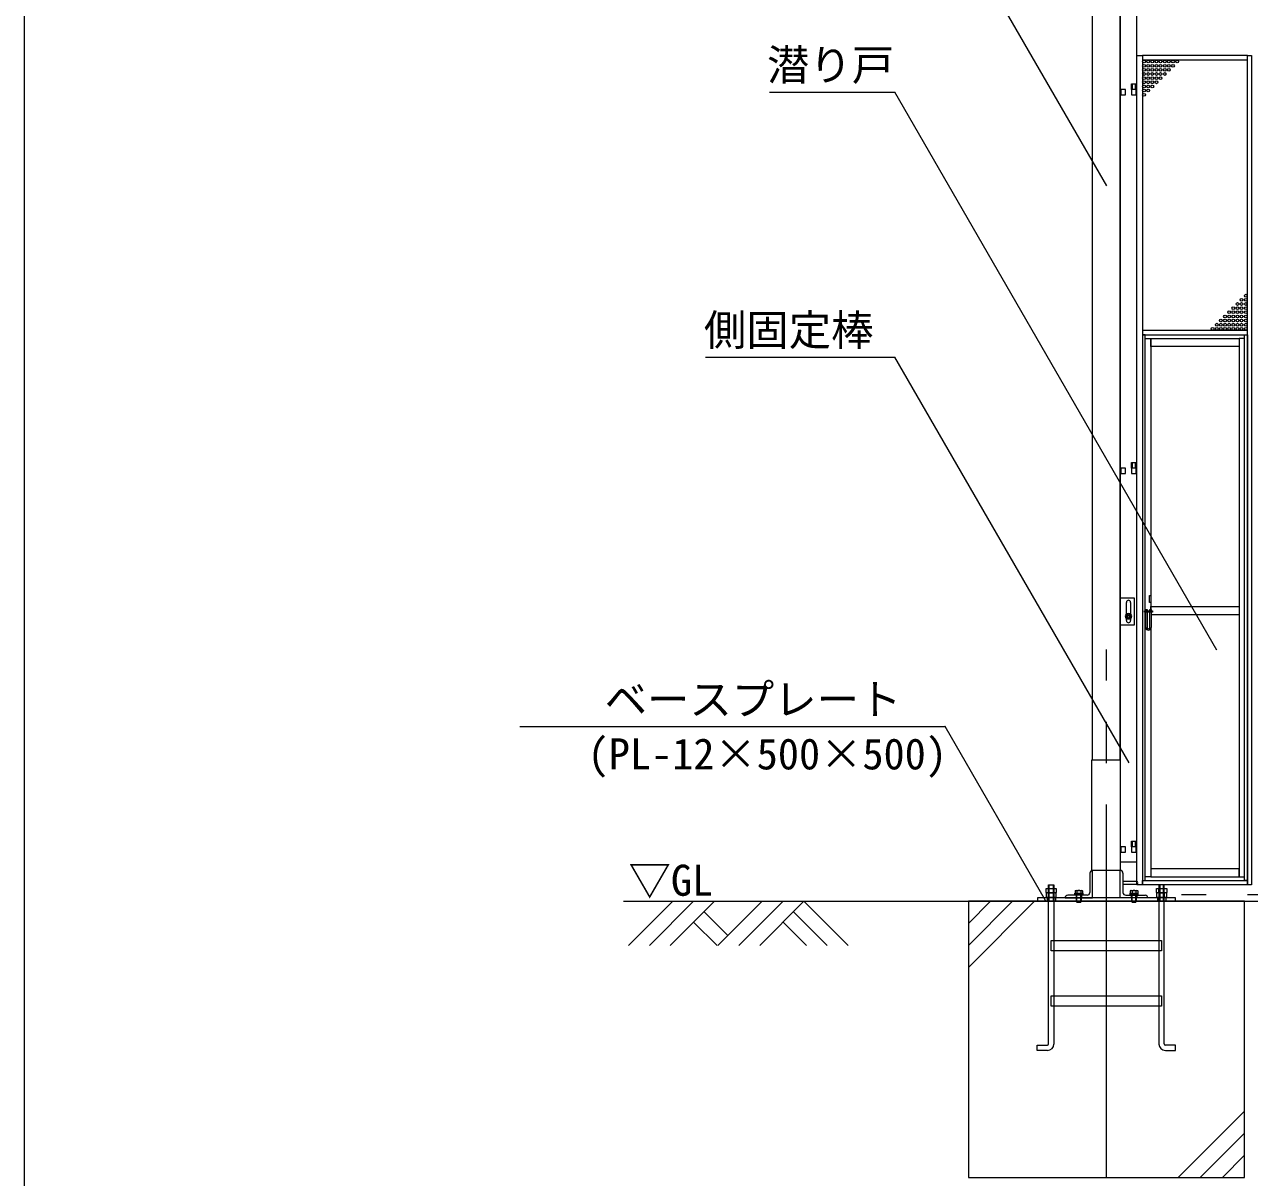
# Model space of a CAD drawing. Units: millimetres, scale not verified. Extents: x -30584 to 1616, y -23100 to 23100.
# Drawn here: x -30584 to -26146, y 4940 to 9116 of the extents above; entities that cross this region are included whole.
import ezdxf
from ezdxf.enums import TextEntityAlignment as Align

# ---------------------------------------------------------------- set-up
doc = ezdxf.new("R2010")
doc.units = ezdxf.units.MM
doc.header["$LTSCALE"] = 150
for name, pattern in [('CHAIN2', [12, 9, -1, 1, -1]), ('DASHED1', [1.8, 1.2, -0.6]), ('DOUBLE_CHAIN2', [12.8, 9, -1, 0.6, -0.6, 0.6, -1])]:
    doc.linetypes.add(name, pattern=pattern)
for name, color, linetype, lineweight in [('0-2_ACCG-3018', 7, 'Continuous', 18), ('0-5_ﾍﾞｰｽﾗｲﾝ', 5, 'Continuous', 18), ('0-6_ﾎﾞﾙﾄ類', 2, 'Continuous', 18), ('0-8_ﾜｲﾔｰﾛｰﾌﾟ', 7, 'DOUBLE_CHAIN2', 18), ('0-9_基礎工事用PCA大', 7, 'Continuous', 18), ('0-A_図面枠', 7, 'Continuous', 18), ('0-C_側固定棒', 7, 'Continuous', 18), ('0-E_大型柱', 7, 'Continuous', 18), ('1-5_通芯', 1, 'CHAIN2', 18), ('1-8_標準ﾊﾟﾈﾙ', 7, 'Continuous', 18), ('1-A_文字', 7, 'Continuous', 18)]:
    doc.layers.add(name, color=color, linetype=linetype, lineweight=lineweight)
doc.styles.add('ＭＳ ゴシック', font='')
doc.styles.get('ＭＳ ゴシック').set_extended_font_data('MS Gothic')

msp = doc.modelspace()

# ---------------------------------------------------------------- linework, layer by layer
at = {"layer": '0-2_ACCG-3018'}
for centre in [(-26527.9, 8981.5), (-26527.9, 8966.5), (-26512.9, 8981.5), (-26512.9, 8966.5), (-26497.9, 8981.5), (-26497.9, 8966.5), (-26482.9, 8981.5), (-26482.9, 8966.5), (-26467.9, 8981.5), (-26467.9, 8966.5), (-26452.9, 8981.5), (-26452.9, 8966.5), (-26437.9, 8981.5), (-26437.9, 8966.5), (-26422.9, 8981.5), (-26422.9, 8966.5), (-26407.9, 8981.5), (-26527.9, 8951.5), (-26527.9, 8936.5), (-26527.9, 8921.5), (-26512.9, 8951.5), (-26512.9, 8936.5), (-26512.9, 8921.5), (-26497.9, 8951.5), (-26497.9, 8936.5), (-26497.9, 8921.5), (-26482.9, 8951.5), (-26482.9, 8936.5), (-26482.9, 8921.5), (-26467.9, 8951.5), (-26467.9, 8936.5), (-26467.9, 8921.5), (-26452.9, 8951.5), (-26452.9, 8936.5), (-26437.9, 8951.5), (-26527.9, 8906.5), (-26527.9, 8891.5), (-26527.9, 8876.5), (-26512.9, 8906.5), (-26512.9, 8891.5), (-26512.9, 8876.5), (-26497.9, 8906.5), (-26497.9, 8891.5), (-26482.9, 8906.5), (-26527.9, 8861.5), (-26174.4, 8118.5), (-26159.4, 8133.5), (-26159.4, 8118.5), (-26219.4, 8073.5), (-26204.4, 8088.5), (-26204.4, 8073.5), (-26189.4, 8103.5), (-26189.4, 8088.5), (-26189.4, 8073.5), (-26174.4, 8103.5), (-26174.4, 8088.5), (-26174.4, 8073.5), (-26159.4, 8103.5), (-26159.4, 8088.5), (-26159.4, 8073.5), (-26249.4, 8043.5), (-26234.4, 8058.5), (-26234.4, 8043.5), (-26219.4, 8058.5), (-26219.4, 8043.5), (-26204.4, 8058.5), (-26204.4, 8043.5), (-26189.4, 8058.5), (-26189.4, 8043.5), (-26174.4, 8058.5), (-26174.4, 8043.5), (-26159.4, 8058.5), (-26159.4, 8043.5), (-26279.4, 8013.5), (-26264.4, 8028.5), (-26264.4, 8013.5), (-26249.4, 8028.5), (-26249.4, 8013.5), (-26234.4, 8028.5), (-26234.4, 8013.5), (-26219.4, 8028.5), (-26219.4, 8013.5), (-26204.4, 8028.5), (-26204.4, 8013.5), (-26189.4, 8028.5), (-26189.4, 8013.5), (-26174.4, 8028.5), (-26174.4, 8013.5), (-26159.4, 8028.5), (-26159.4, 8013.5)]:
    msp.add_circle(centre, 5, dxfattribs=at)
at = {"layer": '0-5_ﾍﾞｰｽﾗｲﾝ'}
msp.add_line((-28414.2, 5940), (-12564.2, 5940), dxfattribs=at)
at = {"layer": '0-6_ﾎﾞﾙﾄ類'}
for p, q in [((-26873.7, 5972), (-26873.7, 5986.6)), ((-26873.7, 5969.2), (-26873.7, 5954.6)), ((-26854.6, 5972), (-26854.6, 5986.6)), ((-26854.6, 5969.2), (-26854.6, 5954.6)), ((-26776, 5979), (-26777.8, 5977.9)), ((-26777.8, 5977.9), (-26777.8, 5969.2)), ((-26777.8, 5969.2), (-26750.5, 5969.2)), ((-26776, 5979), (-26752.3, 5979)), ((-26775.4, 5969), (-26752.9, 5969)), ((-26772.2, 5940), (-26772.2, 5962)), ((-26771, 5977.9), (-26771, 5969.2)), ((-26770.9, 5937.2), (-26770.9, 5962)), ((-26765.4, 5966), (-26764.3, 5962)), ((-26764, 5966), (-26763, 5962)), ((-26757.3, 5977.9), (-26757.3, 5969.2)), ((-26756.2, 5940), (-26756.2, 5962)), ((-26752.3, 5979), (-26750.5, 5977.9)), ((-26750.5, 5977.9), (-26750.5, 5969.2)), ((-26576, 5979), (-26577.8, 5977.9)), ((-26577.8, 5977.9), (-26577.8, 5969.2)), ((-26577.8, 5969.2), (-26550.5, 5969.2)), ((-26576, 5979), (-26552.3, 5979)), ((-26575.4, 5969), (-26552.9, 5969)), ((-26572.2, 5940), (-26572.2, 5962)), ((-26571, 5977.9), (-26571, 5969.2)), ((-26570.9, 5937.2), (-26570.9, 5962)), ((-26565.4, 5966), (-26564.3, 5962)), ((-26564, 5966), (-26563, 5962)), ((-26557.3, 5977.9), (-26557.3, 5969.2)), ((-26556.2, 5940), (-26556.2, 5962)), ((-26552.3, 5979), (-26550.5, 5977.9)), ((-26550.5, 5977.9), (-26550.5, 5969.2)), ((-26473.7, 5972), (-26473.7, 5986.6)), ((-26473.7, 5969.2), (-26473.7, 5954.6)), ((-26454.6, 5972), (-26454.6, 5986.6)), ((-26454.6, 5969.2), (-26454.6, 5954.6)), ((-26772.2, 5940), (-26770.9, 5937.2)), ((-26572.2, 5940), (-26570.9, 5937.2))]:
    msp.add_line(p, q, dxfattribs=at)
for points in [[(-26589.1, 6981.1), (-26594, 6972.6), (-26589.1, 6964.1), (-26579.2, 6964.1), (-26574.3, 6972.6), (-26579.2, 6981.1)], [(-26882.6, 5972), (-26882.6, 5986.6), (-26845.7, 5986.6), (-26845.7, 5972), (-26848.2, 5970.6), (-26880.2, 5970.6)], [(-26882.6, 5969.2), (-26882.6, 5954.6), (-26845.7, 5954.6), (-26845.7, 5969.2), (-26848.2, 5970.6), (-26880.2, 5970.6)], [(-26882.2, 5954.6), (-26846.2, 5954.6), (-26846.2, 5952), (-26882.2, 5952)], [(-26750.2, 5969), (-26750.2, 5966), (-26778.2, 5966), (-26778.2, 5969)], [(-26778.2, 5966), (-26750.2, 5966), (-26750.2, 5962), (-26778.2, 5962)], [(-26550.2, 5969), (-26550.2, 5966), (-26578.2, 5966), (-26578.2, 5969)], [(-26578.2, 5966), (-26550.2, 5966), (-26550.2, 5962), (-26578.2, 5962)], [(-26482.6, 5972), (-26482.6, 5986.6), (-26445.7, 5986.6), (-26445.7, 5972), (-26448.2, 5970.6), (-26480.2, 5970.6)], [(-26482.6, 5969.2), (-26482.6, 5954.6), (-26445.7, 5954.6), (-26445.7, 5969.2), (-26448.2, 5970.6), (-26480.2, 5970.6)], [(-26482.2, 5954.6), (-26446.2, 5954.6), (-26446.2, 5952), (-26482.2, 5952)]]:
    msp.add_lwpolyline(points, close=True, dxfattribs=at)
for points in [[(-26770.9, 5937.2), (-26757.4, 5937.2), (-26757.4, 5962)], [(-26570.9, 5937.2), (-26557.4, 5937.2), (-26557.4, 5962)], [(-26772.2, 5940), (-26756.2, 5940), (-26757.4, 5937.2)], [(-26572.2, 5940), (-26556.2, 5940), (-26557.4, 5937.2)]]:
    msp.add_lwpolyline(points, dxfattribs=at)
for radius in [11, 8.51, 4.75, 4.21]:
    msp.add_circle((-26584.2, 6972.6), radius, dxfattribs=at)
for centre, radius, start, end in [((-26584.2, 6972.6), 8.89, 132.757, 167.243), ((-26584.2, 6972.6), 8.89, 192.757, 227.243), ((-26584.2, 6972.6), 8.89, 72.757, 107.243), ((-26584.2, 6972.6), 8.89, 12.757, 47.243), ((-26584.2, 6972.6), 8.89, 312.757, 347.243), ((-26584.2, 6972.6), 8.89, 252.757, 287.243), ((-26878.2, 5979.8), 8.96, 240, 300), ((-26878.2, 5961.4), 8.96, 60, 120), ((-26864.2, 6003), 32.5, 252.932, 287.068), ((-26864.2, 5938.2), 32.5, 72.932, 107.068), ((-26850.2, 5979.8), 8.94, 239.975, 300.025), ((-26850.2, 5961.4), 8.94, 59.975, 120.025), ((-26774.4, 5973), 6.04, 55.616, 124.384), ((-26775.4, 5969.2), 0.19, 180, 270), ((-26775.4, 5969.2), 0.19, 180, 270), ((-26764.2, 5956.4), 22.6, 72.412, 107.588), ((-26753.9, 5973), 6.04, 55.616, 124.384), ((-26752.9, 5969.2), 0.19, 270, 0), ((-26574.4, 5973), 6.04, 55.616, 124.384), ((-26575.4, 5969.2), 0.19, 180, 270), ((-26564.2, 5956.4), 22.6, 72.412, 107.588), ((-26553.9, 5973), 6.04, 55.616, 124.384), ((-26552.9, 5969.2), 0.19, 270, 0), ((-26478.2, 5979.8), 8.96, 240, 300), ((-26478.2, 5961.4), 8.96, 60, 120), ((-26464.2, 6003), 32.5, 252.932, 287.068), ((-26464.2, 5938.2), 32.5, 72.932, 107.068), ((-26450.2, 5979.8), 8.94, 239.975, 300.025), ((-26450.2, 5961.4), 8.94, 59.975, 120.025)]:
    msp.add_arc(centre, radius, start, end, dxfattribs=at)
at = {"layer": '0-8_ﾜｲﾔｰﾛｰﾌﾟ'}
msp.add_line((-13282.6, 5963), (-26445.7, 5963), dxfattribs=at)
at = {"layer": '0-9_基礎工事用PCA大', "color": 4, "linetype": 'DASHED1', "lineweight": 9}
for p, q in [((-26878.9, 5952), (-26878.9, 5940)), ((-26849.2, 5952), (-26849.2, 5940)), ((-26772.2, 5952), (-26772.2, 5940)), ((-26756.2, 5952), (-26756.2, 5940)), ((-26572.2, 5952), (-26572.2, 5940)), ((-26556.2, 5952), (-26556.2, 5940)), ((-26479.2, 5952), (-26479.2, 5940)), ((-26449.2, 5952), (-26449.2, 5940)), ((-26854.6, 5798), (-26854.6, 5760)), ((-26473.7, 5798), (-26473.7, 5760)), ((-26854.6, 5598), (-26854.6, 5560)), ((-26473.7, 5598), (-26473.7, 5560))]:
    msp.add_line(p, q, dxfattribs=at)
at = {"layer": '0-9_基礎工事用PCA大'}
for p, q in [((-27164.2, 5700), (-26924.2, 5940)), ((-27164.2, 5780), (-27004.2, 5940)), ((-27164.2, 5860), (-27084.2, 5940)), ((-26854.6, 5760), (-26854.6, 5598)), ((-26473.7, 5760), (-26473.7, 5598)), ((-26854.6, 5560), (-26854.6, 5423)), ((-26473.7, 5560), (-26473.7, 5423)), ((-26164.2, 5180), (-26404.2, 4940)), ((-26164.2, 5100), (-26324.2, 4940)), ((-26164.2, 5020), (-26244.2, 4940))]:
    msp.add_line(p, q, dxfattribs=at)
for points in [[(-26873.7, 5423.1), (-26873.7, 6000), (-26854.6, 6000), (-26854.6, 5798)], [(-26873.7, 5937.5), (-26871.2, 5940), (-26871.2, 6000), (-26857.1, 6000), (-26857.1, 5940), (-26854.6, 5937.5)], [(-26454.6, 5423.1), (-26454.6, 6000), (-26473.7, 6000), (-26473.7, 5798)], [(-26454.6, 5937.5), (-26457.1, 5940), (-26457.1, 6000), (-26471.2, 6000), (-26471.2, 5940), (-26473.7, 5937.5)], [(-26877.6, 5400), (-26914.6, 5400), (-26914.6, 5419.1), (-26877.7, 5419.1)], [(-26450.7, 5400), (-26413.7, 5400), (-26413.7, 5419.1), (-26450.6, 5419.1)]]:
    msp.add_lwpolyline(points, dxfattribs=at)
for points in [[(-26914.2, 5940), (-26414.2, 5940), (-26414.2, 5952), (-26914.2, 5952)], [(-27164.2, 4940), (-26164.2, 4940), (-26164.2, 5940), (-27164.2, 5940)], [(-26864.2, 5798), (-26464.2, 5798), (-26464.2, 5760), (-26864.2, 5760)], [(-26864.2, 5598), (-26464.2, 5598), (-26464.2, 5560), (-26864.2, 5560)]]:
    msp.add_lwpolyline(points, close=True, dxfattribs=at)
for centre, radius, start, end in [((-26877.7, 5423.1), 4, 270, 0), ((-26877.6, 5423), 23, 270, 0), ((-26450.7, 5423), 23, 180, 270), ((-26450.6, 5423.1), 4, 180, 270)]:
    msp.add_arc(centre, radius, start, end, dxfattribs=at)
at = {"layer": '0-A_図面枠'}
msp.add_lwpolyline([(-30584.2, 23100), (1615.8, 23100), (1615.8, 900), (-30584.2, 900)], close=True, dxfattribs=at)
at = {"layer": '0-C_側固定棒'}
for p, q in [((-26554.2, 7529.1), (-26554.2, 8880.6)), ((-26554.2, 6157.6), (-26554.2, 7509.1))]:
    msp.add_line(p, q, dxfattribs=at)
msp.add_lwpolyline([(-26554.2, 8900.6), (-26554.2, 9752.6), (-26614.2, 9752.6), (-26614.2, 6082.6), (-26554.2, 6082.6), (-26554.2, 6137.6)], dxfattribs=at)
for points in [[(-26611.8, 8860.6), (-26594.5, 8860.6), (-26594.5, 8880.6), (-26611.8, 8880.6)], [(-26573.8, 8860.6), (-26556.5, 8860.6), (-26556.5, 8880.6), (-26573.8, 8880.6)], [(-26611.8, 7489.1), (-26594.5, 7489.1), (-26594.5, 7509.1), (-26611.8, 7509.1)], [(-26573.8, 7489.1), (-26556.5, 7489.1), (-26556.5, 7509.1), (-26573.8, 7509.1)], [(-26611.8, 6117.6), (-26594.5, 6117.6), (-26594.5, 6137.6), (-26611.8, 6137.6)], [(-26573.8, 6117.6), (-26556.5, 6117.6), (-26556.5, 6137.6), (-26573.8, 6137.6)]]:
    msp.add_lwpolyline(points, close=True, dxfattribs=at)
at = {"layer": '0-E_大型柱'}
for p, q in [((-26714.2, 6452), (-26714.2, 9902)), ((-26614.2, 6452), (-26614.2, 9902)), ((-26591.7, 6980.6), (-26591.7, 7022.6)), ((-26576.7, 7022.6), (-26576.7, 6980.6)), ((-26591.7, 6956.6), (-26591.7, 6964.5)), ((-26576.7, 6964.5), (-26576.7, 6956.6)), ((-26724.2, 6042), (-26724.2, 5972)), ((-26604.2, 6042), (-26604.2, 5972)), ((-26734.2, 5962), (-26804.2, 5962)), ((-26614.2, 5952), (-26714.2, 5952)), ((-26594.2, 5962), (-26524.2, 5962))]:
    msp.add_line(p, q, dxfattribs=at)
at = {"layer": '0-E_大型柱', "color": 4, "linetype": 'DASHED1', "lineweight": 9}
for p, q in [((-26774.2, 5962), (-26774.2, 5952)), ((-26754.2, 5962), (-26754.2, 5952)), ((-26574.2, 5962), (-26574.2, 5952)), ((-26554.2, 5962), (-26554.2, 5952))]:
    msp.add_line(p, q, dxfattribs=at)
at = {"layer": '0-E_大型柱'}
for points in [[(-26614.2, 7039.6), (-26564.2, 7039.6), (-26564.2, 6939.6), (-26614.2, 6939.6)], [(-26717.4, 6452), (-26614.2, 6452), (-26614.2, 6052), (-26717.4, 6052)]]:
    msp.add_lwpolyline(points, close=True, dxfattribs=at)
for points in [[(-26814.2, 5952), (-26714.2, 5952), (-26714.2, 6052)], [(-26514.2, 5952), (-26614.2, 5952), (-26614.2, 6052)], [(-26555.2, 6012), (-26604.2, 6012), (-26604.2, 6002), (-26555.2, 6002)]]:
    msp.add_lwpolyline(points, dxfattribs=at)
for centre, radius, start, end in [((-26584.2, 7022.6), 7.5, 0, 180), ((-26584.2, 6956.6), 7.5, 180, 0), ((-26714.2, 6042), 10, 90, 180), ((-26614.2, 6042), 10, 0, 90), ((-26555.2, 6007), 5, 270, 90), ((-26804.2, 5952), 10, 90, 180), ((-26734.2, 5972), 10, 270, 0), ((-26594.2, 5972), 10, 180, 270), ((-26524.2, 5952), 10, 0, 90)]:
    msp.add_arc(centre, radius, start, end, dxfattribs=at)
at = {"layer": '1-5_通芯'}
msp.add_line((-26664.2, 4940), (-26664.2, 6852), dxfattribs=at)
at = {"layer": '1-8_標準ﾊﾟﾈﾙ', "color": 4, "linetype": 'DASHED1', "lineweight": 9}
for p, q in [((-26570.7, 8900.6), (-26570.7, 8880.6)), ((-26559.7, 8900.6), (-26559.7, 8880.6)), ((-26570.7, 7529.1), (-26570.7, 7509.1)), ((-26559.7, 7529.1), (-26559.7, 7509.1)), ((-26570.7, 6157.6), (-26570.7, 6137.6)), ((-26559.7, 6157.6), (-26559.7, 6137.6))]:
    msp.add_line(p, q, dxfattribs=at)
at = {"layer": '1-8_標準ﾊﾟﾈﾙ'}
for p, q in [((-26557.5, 8900.6), (-26557.5, 8880.6)), ((-26557.5, 7529.1), (-26557.5, 7509.1)), ((-26521.7, 6932), (-26521.7, 6987)), ((-26516.7, 6987), (-26516.7, 6932)), ((-26506.7, 6932), (-26506.7, 6987)), ((-26501.7, 6987), (-26501.7, 6932)), ((-26557.5, 6157.6), (-26557.5, 6137.6))]:
    msp.add_line(p, q, dxfattribs=at)
for points in [[(-26553.7, 9003), (-26533.9, 9003), (-26533.9, 6000), (-26553.7, 6000)], [(-26153.4, 9003), (-26533.9, 9003), (-26533.9, 8987.5), (-26153.4, 8987.5)], [(-26153.4, 9003), (-26138.2, 9003), (-26138.2, 6000), (-26153.4, 6000)], [(-26153.4, 8007.5), (-26533.9, 8007.5), (-26533.9, 7991.5), (-26153.4, 7991.5)], [(-26533.9, 6015.5), (-26523.7, 6015.5), (-26523.7, 7991.5), (-26533.9, 7991.5)], [(-26153.4, 6015.5), (-26163.7, 6015.5), (-26163.7, 7991.5), (-26153.4, 7991.5)], [(-26503.7, 7979), (-26183.7, 7979), (-26183.7, 7949), (-26503.7, 7949)], [(-26163.7, 7979), (-26183.7, 7979), (-26183.7, 6028), (-26163.7, 6028)], [(-26503.7, 7022), (-26508.7, 7022), (-26508.7, 7047), (-26503.7, 7047)], [(-26526.7, 6992), (-26496.7, 6992), (-26496.7, 6987), (-26526.7, 6987)], [(-26503.7, 6028), (-26183.7, 6028), (-26183.7, 6058), (-26503.7, 6058)], [(-26153.4, 6000), (-26533.9, 6000), (-26533.9, 6015.5), (-26153.4, 6015.5)]]:
    msp.add_lwpolyline(points, close=True, dxfattribs=at)
for points in [[(-26553.7, 8880.6), (-26573.7, 8880.6), (-26573.7, 8900.6), (-26553.7, 8900.6)], [(-26523.7, 6992), (-26523.7, 7979), (-26503.7, 7979), (-26503.7, 6997)], [(-26553.7, 7509.1), (-26573.7, 7509.1), (-26573.7, 7529.1), (-26553.7, 7529.1)], [(-26503.7, 6926), (-26503.7, 6028), (-26523.7, 6028), (-26523.7, 6987)], [(-26521.7, 6992), (-26521.7, 6997), (-26516.7, 6997), (-26516.7, 6992)], [(-26506.7, 6992), (-26506.7, 6997), (-26501.7, 6997), (-26501.7, 6992)], [(-26503.7, 6997), (-26503.7, 7007.5), (-26183.7, 7007.5), (-26183.7, 6977.5), (-26501.7, 6977.5)], [(-26553.7, 6137.6), (-26573.7, 6137.6), (-26573.7, 6157.6), (-26553.7, 6157.6)]]:
    msp.add_lwpolyline(points, dxfattribs=at)
for radius in [10, 5]:
    msp.add_arc((-26511.7, 6932), radius, 180, 0, dxfattribs=at)
at = {"layer": '1-A_文字'}
for p, q in [((-26663.2, 8531.8), (-27369.5, 9755.1)), ((-27885.1, 8870.8), (-27431.4, 8870.8)), ((-27430.8, 8870.8), (-27431.4, 8870.8)), ((-26263.8, 6849.4), (-27430.8, 8870.8)), ((-28116.3, 7910.8), (-27430.8, 7910.8)), ((-27430.3, 7910.8), (-27430.8, 7910.8)), ((-26582.3, 6442), (-27430.3, 7910.8)), ((-28789.4, 6572.8), (-27249.6, 6572.8)), ((-27249, 6572.8), (-27249.6, 6572.8)), ((-26885.1, 5942.4), (-27249, 6572.8)), ((-28235.4, 5940), (-28395.8, 5779.6)), ((-28159.8, 5940), (-28320.1, 5779.6)), ((-28084.2, 5940), (-28244.5, 5779.6)), ((-27911.4, 5940), (-28071.8, 5779.6)), ((-27835.8, 5940), (-27996.1, 5779.6)), ((-27760.2, 5940), (-27920.5, 5779.6)), ((-27760.2, 5940), (-27599.8, 5779.6)), ((-28159.8, 5864.4), (-28075, 5779.6)), ((-28122, 5902.2), (-28035.6, 5815.8)), ((-27835.8, 5864.4), (-27751, 5779.6)), ((-27798, 5902.2), (-27675.4, 5779.6))]:
    msp.add_line(p, q, dxfattribs=at)

# ---------------------------------------------------------------- texts
at = {"layer": '1-A_文字', "style": 'ＭＳ ゴシック'}
for s, p in [('潜り戸', (-27893.9, 8879.4)), ('側固定棒', (-28122.5, 7919.4)), ('\u3000\u3000ベースプレート\u3000\u3000\u3000', (-28789.4, 6581.4)), ('(PL-12×500×500)', (-28544.1, 6383.9)), ('▽GL', (-28395.8, 5926.2))]:
    msp.add_text(s, height=112.6, dxfattribs=at).set_placement(p, align=Align.BOTTOM_LEFT)

doc.saveas('drawing.dxf')
